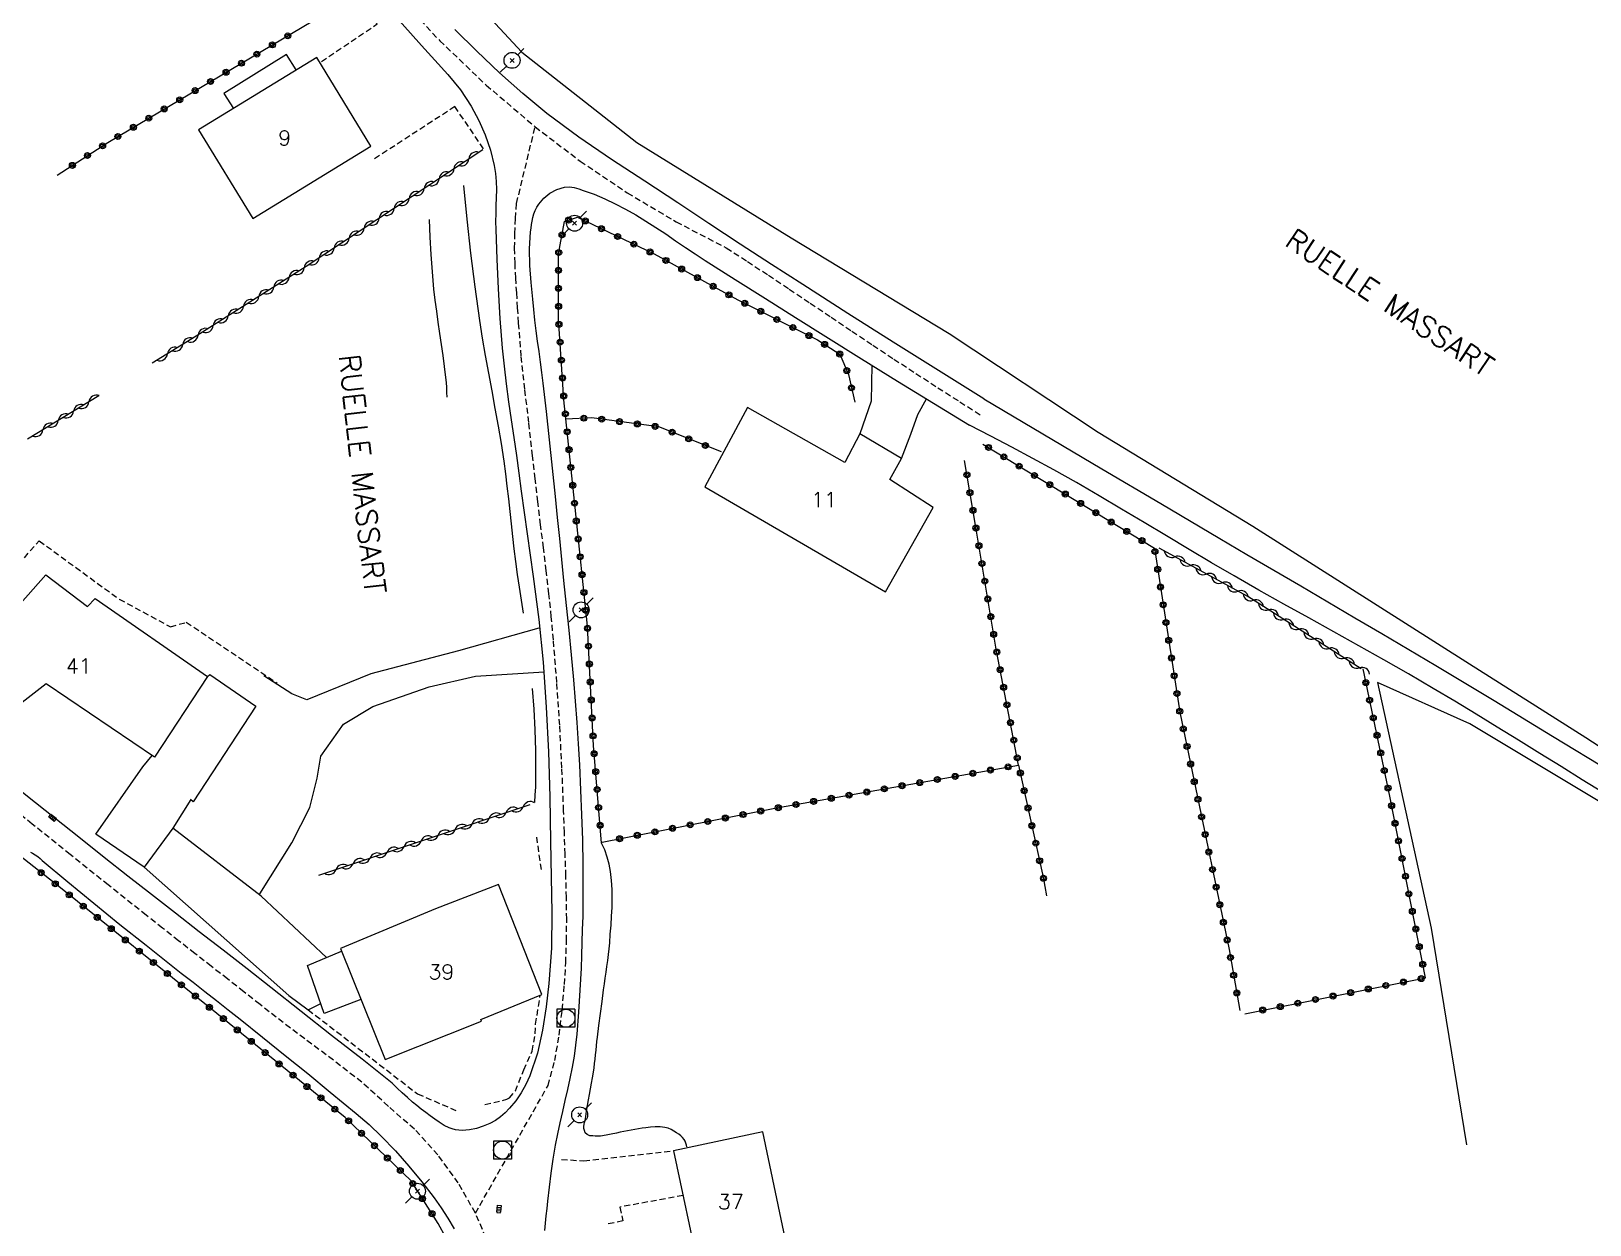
# Model space of a CAD drawing. Header units: millimetres. Extents: x 176000 to 177001, y 163000 to 164001.
# Drawn here: x 176596.7 to 176726.9, y 163383.1 to 163482.8 of the extents above; entities that cross this region are included whole.
import ezdxf
from ezdxf.enums import TextEntityAlignment as Align

# ---------------------------------------------------------------- set-up
doc = ezdxf.new("R2010")
doc.units = ezdxf.units.MM
doc.linetypes.add('DASHED', pattern=[0.75, 0.5, -0.25])
doc.layers.get('0').update_dxf_attribs({"linetype": 'CONTINUOUS'})
for name, color, linetype in [('W0001', 6, 'DASHED'), ('W0008', 7, 'CONTINUOUS'), ('W0014', 7, 'CONTINUOUS'), ('W0017', 7, 'CONTINUOUS'), ('W0071', 7, 'CONTINUOUS'), ('W0101', 7, 'CONTINUOUS'), ('W0104', 1, 'CONTINUOUS'), ('W0112', 1, 'DASHED'), ('W0211', 2, 'CONTINUOUS'), ('W0300', 7, 'CONTINUOUS'), ('W0310', 3, 'CONTINUOUS'), ('W0322', 7, 'CONTINUOUS'), ('W0323', 7, 'CONTINUOUS'), ('W0330', 7, 'CONTINUOUS'), ('W0401', 7, 'CONTINUOUS'), ('W0420', 7, 'CONTINUOUS'), ('W0473', 7, 'CONTINUOUS'), ('W0989', 7, 'CONTINUOUS'), ('W0991', 7, 'CONTINUOUS')]:
    doc.layers.add(name, color=color, linetype=linetype)
doc.styles.get("Standard").update_dxf_attribs({"font": 'romans.shx', "width": 0.85})

# ---------------------------------------------------------------- blocks, each defined once
blk = doc.blocks.new('T473')
for p, q in [((-0.166667, 0.166667), (0.166667, -0.166667)), ((-0.166667, -0.166667), (0.166667, 0.166667)), ((0.500001, 0.500001), (1.000002, 1.000002)), ((-1.000002, -1.000002), (-0.500001, -0.500001))]:
    blk.add_line(p, q)
blk.add_ellipse((0, 0), major_axis=(0.471405, 0.471405), ratio=1, start_param=5.4977871438, end_param=11.780972451)
blk = doc.blocks.new('T420')
for p, q in [((0.75, 0.75), (-0.75, 0.75)), ((-0.75, 0.75), (-0.75, -0.75)), ((0.75, 0.75), (0.75, -0.75)), ((0.75, -0.75), (-0.75, -0.75))]:
    blk.add_line(p, q)
blk.add_ellipse((0, 0), major_axis=(-0.53, 0.53), ratio=1, start_param=3.926991, end_param=10.210176)
blk = doc.blocks.new('T401')
for p, q in [((-0.3, 0.3), (0, 0.3)), ((-0.3, -0.25), (-0.3, 0.3)), ((-0.3, 0.15), (0, 0.15)), ((-0.3, 0), (0, 0)), ((0, 0.3), (0, -0.25)), ((-0.3, -0.15), (0, -0.15)), ((-0.3, -0.25), (-0.3, -0.3)), ((-0.3, -0.3), (0, -0.3)), ((0, -0.3), (0, -0.25))]:
    blk.add_line(p, q)
blk = doc.blocks.new('t310o')
at = {"color": 0, "linetype": 'Continuous'}
for centre, start, end in [((-0.5, 0.38), 216.8699, 323.1304), ((0.5, -0.37), 36.8699, 143.1303)]:
    blk.add_arc(centre, 0.625, start, end, dxfattribs=at)
blk = doc.blocks.new('t323o')
at = {"color": 0, "linetype": 'Continuous'}
for radius in [0.25, 0.15]:
    blk.add_circle((0, 0), radius, dxfattribs=at)
blk = doc.blocks.new('t322o')
at = {"color": 0, "linetype": 'Continuous'}
for radius in [0.25, 0.15]:
    blk.add_circle((0, 0), radius, dxfattribs=at)

msp = doc.modelspace()

# ---------------------------------------------------------------- linework, layer by layer
at = {"layer": 'W0001'}
for points in [[(176627.14, 163485.96), (176630.81, 163482.03), (176634.69, 163478.32), (176638.78, 163474.84)], [(176633.79, 163384.11), (176639.86, 163394.77), (176640.42, 163396.85), (176640.79, 163398.97), (176641.04, 163401.09), (176641.23, 163403.22), (176641.34, 163405.03), (176641.4, 163406.85), (176641.42, 163408.66), (176641.39, 163410.47), (176641.35, 163412.28), (176641.29, 163414.09), (176641.22, 163415.9), (176641.16, 163417.71), (176641.02, 163421.29), (176640.83, 163424.86), (176640.59, 163428.42), (176640.31, 163431.99), (176640.13, 163433.91), (176639.93, 163435.84), (176639.71, 163437.76), (176639.48, 163439.68), (176639.24, 163441.6), (176639.01, 163443.52), (176638.78, 163445.44), (176638.57, 163447.36), (176638.25, 163450.14), (176637.92, 163452.92), (176637.62, 163455.7), (176637.4, 163458.48), (176637.32, 163459.73), (176637.24, 163460.97), (176637.16, 163462.21), (176637.1, 163463.45), (176637.07, 163464.7), (176637.08, 163465.94), (176637.13, 163467.19), (176637.23, 163468.44), (176638.78, 163474.84)], [(176638.78, 163474.84), (176642.55, 163471.97), (176646.48, 163469.33), (176650.55, 163466.91), (176654.75, 163464.73), (176656.51, 163463.59), (176658.27, 163462.44), (176660.01, 163461.27), (176661.76, 163460.1), (176663.5, 163458.93), (176665.24, 163457.76), (176666.99, 163456.59), (176668.74, 163455.44), (176670.58, 163454.24), (176672.42, 163453.05), (176674.26, 163451.87), (176676.11, 163450.69)], [(176633.79, 163384.11), (176632.36, 163386.63), (176630.66, 163388.98), (176628.7, 163391.12), (176626.52, 163393.03), (176624.3, 163395.04), (176621.93, 163396.89), (176619.53, 163398.66), (176617.16, 163400.47), (176615.8, 163401.54), (176614.44, 163402.6), (176613.08, 163403.67), (176611.72, 163404.73), (176610.36, 163405.79), (176609, 163406.86), (176607.65, 163407.92), (176606.29, 163408.99), (176603.11, 163411.52), (176599.93, 163414.06), (176596.76, 163416.61), (176593.59, 163419.17)], [(176635.55, 163379.99), (176633.79, 163384.11)]]:
    msp.add_lwpolyline(points, dxfattribs=at)
at = {"layer": 'W0008'}
for points in [[(176626.05, 163485.24), (176629.3, 163481.62), (176630.39, 163480.41), (176631.49, 163479.2), (176632.54, 163477.93), (176633.45, 163476.56), (176634.07, 163475.38), (176634.61, 163474.16), (176635.04, 163472.9), (176635.36, 163471.61), (176635.46, 163470.94), (176635.52, 163470.27), (176635.54, 163469.6), (176635.53, 163468.92), (176635.51, 163468.26), (176635.49, 163467.59), (176635.48, 163466.92), (176635.5, 163466.26), (176635.59, 163463.78), (176635.7, 163461.3), (176635.84, 163458.83), (176636.04, 163456.36), (176636.19, 163454.86), (176636.37, 163453.36), (176636.56, 163451.87), (176636.77, 163450.38), (176636.99, 163448.89), (176637.21, 163447.4), (176637.42, 163445.91), (176637.62, 163444.42), (176638.11, 163440.85), (176638.61, 163437.28), (176639.08, 163433.7), (176639.45, 163430.12), (176639.71, 163426.38), (176639.89, 163422.63), (176640, 163418.88), (176640.07, 163415.14), (176640.12, 163412.18), (176640.18, 163409.22), (176640.14, 163406.25), (176639.93, 163403.29), (176639.7, 163401.34), (176639.4, 163399.4), (176638.97, 163397.47), (176638.34, 163395.59), (176638.01, 163394.86), (176637.62, 163394.16), (176637.17, 163393.49), (176636.65, 163392.87), (176636.28, 163392.5), (176635.89, 163392.16), (176635.46, 163391.86), (176635, 163391.61), (176634.45, 163391.37), (176633.88, 163391.19), (176633.29, 163391.07), (176632.69, 163391.02), (176632.41, 163391.03), (176632.13, 163391.07), (176631.86, 163391.14), (176631.59, 163391.24), (176631.17, 163391.44), (176630.77, 163391.7), (176630.4, 163391.97), (176630.02, 163392.24), (176629.64, 163392.52), (176629.27, 163392.8), (176628.91, 163393.09), (176628.55, 163393.38), (176628.11, 163393.77), (176627.68, 163394.16), (176627.25, 163394.56), (176626.83, 163394.97)], [(176676.27, 163452.12), (176672.47, 163454.48), (176668.69, 163456.86), (176664.91, 163459.25), (176661.15, 163461.66), (176658.53, 163463.35), (176655.91, 163465.05), (176653.3, 163466.77), (176650.7, 163468.49), (176647.93, 163470.31), (176645.16, 163472.12), (176642.42, 163473.98), (176639.76, 163475.96), (176637.75, 163477.62), (176635.81, 163479.36), (176633.92, 163481.15), (176632.06, 163482.96)], [(176639.6, 163382.67), (176639.65, 163383.28), (176639.71, 163383.89), (176639.78, 163384.5), (176639.84, 163385.11), (176639.98, 163386.28), (176640.13, 163387.46), (176640.3, 163388.63), (176640.49, 163389.8), (176640.67, 163390.74), (176640.87, 163391.66), (176641.08, 163392.59), (176641.3, 163393.51), (176641.52, 163394.44), (176641.72, 163395.36), (176641.91, 163396.3), (176642.06, 163397.23), (176642.28, 163399.06), (176642.43, 163400.89), (176642.54, 163402.73), (176642.64, 163404.56), (176642.68, 163405.64), (176642.72, 163406.72), (176642.75, 163407.8), (176642.78, 163408.88), (176642.79, 163409.95), (176642.8, 163411.03), (176642.8, 163412.11), (176642.79, 163413.19), (176642.76, 163415.28), (176642.69, 163417.37), (176642.6, 163419.45), (176642.5, 163421.54), (176642.4, 163423.32), (176642.28, 163425.1), (176642.15, 163426.88), (176642.01, 163428.66), (176641.82, 163430.73), (176641.61, 163432.8), (176641.4, 163434.87), (176641.19, 163436.94), (176641.01, 163438.7), (176640.83, 163440.45), (176640.65, 163442.21), (176640.47, 163443.96), (176640.22, 163446.33), (176639.98, 163448.7), (176639.72, 163451.07), (176639.45, 163453.44), (176639.35, 163454.32), (176639.23, 163455.19), (176639.11, 163456.07), (176638.98, 163456.94), (176638.86, 163457.81), (176638.75, 163458.69), (176638.66, 163459.57), (176638.58, 163460.45), (176638.46, 163461.84), (176638.34, 163463.25), (176638.3, 163464.66), (176638.4, 163466.07), (176638.44, 163466.37), (176638.48, 163466.67), (176638.53, 163466.96), (176638.59, 163467.26), (176638.67, 163467.56), (176638.78, 163467.85), (176638.91, 163468.13), (176639.08, 163468.39), (176639.51, 163468.88), (176640.02, 163469.29), (176640.6, 163469.61), (176641.23, 163469.8), (176641.64, 163469.83), (176642.05, 163469.76), (176642.43, 163469.65), (176642.8, 163469.52), (176643.71, 163469.21), (176644.6, 163468.83), (176645.46, 163468.41), (176646.32, 163467.97), (176647.18, 163467.48), (176648.03, 163466.97), (176648.87, 163466.44), (176649.69, 163465.89), (176650.51, 163465.33), (176651.33, 163464.77), (176652.15, 163464.22), (176652.98, 163463.68), (176655.5, 163462.08), (176658.01, 163460.49), (176660.53, 163458.9), (176663.05, 163457.32), (176666.05, 163455.45), (176669.04, 163453.6), (176672.05, 163451.75), (176675.06, 163449.91)], [(176596.63, 163414.25), (176596.8, 163414.17), (176597.02, 163414.04), (176597.23, 163413.9), (176597.43, 163413.74), (176597.61, 163413.56)], [(176597.61, 163413.57), (176599.76, 163411.78), (176601.93, 163410), (176604.1, 163408.23), (176606.29, 163406.48), (176607.26, 163405.7), (176608.24, 163404.93), (176609.22, 163404.16), (176610.21, 163403.39), (176611.19, 163402.63), (176612.17, 163401.86), (176613.15, 163401.09), (176614.13, 163400.31), (176616.02, 163398.8), (176617.91, 163397.29), (176619.79, 163395.76), (176621.66, 163394.22), (176622.75, 163393.32), (176623.84, 163392.43), (176624.91, 163391.51), (176625.93, 163390.54), (176627.11, 163389.31), (176628.24, 163388.04), (176629.32, 163386.73), (176630.34, 163385.38), (176630.93, 163384.54), (176631.49, 163383.68), (176632.01, 163382.79)]]:
    msp.add_lwpolyline(points, dxfattribs=at)
at = {"layer": 'W0014'}
msp.add_lwpolyline([(176626.85, 163394.96), (176624.32, 163396.96), (176621.78, 163398.96), (176619.24, 163400.96), (176616.7, 163402.96), (176614.72, 163404.51), (176612.73, 163406.06), (176610.73, 163407.61), (176608.74, 163409.16), (176606.75, 163410.71), (176604.76, 163412.26), (176602.78, 163413.82), (176600.8, 163415.39), (176597.05, 163418.38), (176593.3, 163421.37)], dxfattribs=at)
at = {"layer": 'W0017'}
for points in [[(176666.9, 163454.94), (176666.86, 163451.92), (176665.9, 163449.2)], [(176669.39, 163447.14), (176670.17, 163449.17), (176670.74, 163450.8), (176671.48, 163452.11)], [(176639.1, 163432.98), (176632.38, 163431.08), (176625.06, 163429.16), (176619.72, 163426.99), (176618.47, 163427.48), (176616.11, 163428.99)], [(176615.78, 163410.77), (176618.45, 163415.04), (176619.96, 163418), (176620.57, 163420.45), (176620.89, 163422.28), (176622.76, 163424.94), (176625.22, 163426.42), (176629.94, 163428.08), (176633.8, 163428.95), (176639.54, 163429.31)]]:
    msp.add_lwpolyline(points, dxfattribs=at)
at = {"layer": 'W0071'}
for points in [[(176676.26, 163452.13), (176681.18, 163449.2), (176686.11, 163446.28), (176691.03, 163443.37), (176695.96, 163440.46), (176698.22, 163439.13), (176700.47, 163437.81), (176702.73, 163436.49), (176704.99, 163435.17), (176707.24, 163433.84), (176709.5, 163432.52), (176711.75, 163431.19), (176714, 163429.85), (176718.88, 163426.92), (176723.76, 163423.96), (176728.62, 163421)], [(176728.01, 163419.21), (176726.24, 163420.3), (176724.47, 163421.4), (176722.7, 163422.5), (176720.92, 163423.6), (176719.15, 163424.7), (176717.37, 163425.79), (176715.59, 163426.87), (176713.8, 163427.94), (176711.73, 163429.14), (176709.66, 163430.32), (176707.58, 163431.49), (176705.49, 163432.66), (176703.41, 163433.82), (176701.32, 163434.98), (176699.24, 163436.15), (176697.17, 163437.33), (176695.28, 163438.43), (176693.4, 163439.55), (176691.52, 163440.67), (176689.65, 163441.79), (176687.77, 163442.91), (176685.89, 163444.02), (176684, 163445.12), (176682.1, 163446.19), (176680.35, 163447.15), (176678.6, 163448.09), (176676.83, 163449.01), (176675.06, 163449.91)]]:
    msp.add_lwpolyline(points, dxfattribs=at)
at = {"layer": 'W0101'}
for points in [[(176620.54, 163480.64), (176610.66, 163474.6), (176615.19, 163467.18), (176625.07, 163473.22)], [(176652.95, 163444.76), (176668.05, 163435.99), (176672.03, 163443.05), (176668.4, 163445.39), (176669.39, 163447.14), (176665.9, 163449.2), (176664.64, 163446.79), (176656.53, 163451.41)], [(176626.25, 163396.94), (176634.3, 163400.15), (176634.25, 163400.3), (176634.25, 163400.29), (176639.34, 163402.36), (176635.72, 163411.57), (176630.45, 163409.52), (176622.52, 163406.2)], [(176650.35, 163389.32), (176652.47, 163379.25), (176659.91, 163380.82), (176657.79, 163390.89)]]:
    msp.add_lwpolyline(points, close=True, dxfattribs=at)
msp.add_lwpolyline([(176588.59, 163426.89), (176597.9, 163437.43), (176601.4, 163434.79), (176602.04, 163435.45), (176611.42, 163428.93), (176606.98, 163422.19), (176597.93, 163428.31), (176592.27, 163423.92)], dxfattribs=at)
at = {"layer": 'W0104'}
for points in [[(176618.83, 163479.6), (176618.02, 163480.87), (176612.77, 163477.61), (176613.58, 163476.38)], [(176611.42, 163428.93), (176611.6, 163429.11), (176615.46, 163426.46), (176610.23, 163418.47), (176610, 163418.67), (176610.01, 163418.67), (176608.52, 163416.26), (176606.13, 163413.01), (176602.08, 163415.76), (176606.01, 163421.39), (176606.79, 163422.32)], [(176621.34, 163405.45), (176615.89, 163410.59), (176608.52, 163416.26)], [(176606.13, 163413.01), (176618.22, 163402.3), (176618.21, 163402.3), (176619.82, 163401.1), (176620.87, 163401.63)], [(176624.23, 163401.96), (176621.16, 163400.78), (176619.78, 163404.79), (176622.61, 163405.98)]]:
    msp.add_lwpolyline(points, dxfattribs=at)
at = {"layer": 'W0112'}
for points in [[(176620.93, 163480.29), (176625.59, 163483.43), (176623.54, 163485.59)], [(176634.46, 163473), (176632.08, 163476.53), (176625.33, 163472.14)], [(176595.62, 163438.29), (176597.36, 163440.26), (176604.04, 163435.39), (176608.32, 163433.08), (176609.64, 163433.46), (176617.23, 163428.38)], [(176639.31, 163412.8), (176638.91, 163415.55)], [(176638.82, 163399.89), (176639.21, 163402.31)], [(176619.82, 163401.1), (176628.96, 163394.07), (176632.17, 163392.69)], [(176634.59, 163393.18), (176636.42, 163393.62), (176636.63, 163393.73), (176637.13, 163394.32), (176637.83, 163396.08), (176638.54, 163397.64), (176638.78, 163399.1), (176638.82, 163399.89)], [(176640.99, 163388.6), (176642.86, 163388.48), (176650.35, 163389.32)], [(176651.14, 163385.59), (176645.85, 163384.61), (176646.11, 163383.46), (176644.67, 163383.16)]]:
    msp.add_lwpolyline(points, dxfattribs=at)
at = {"layer": 'W0211'}
msp.add_lwpolyline([(176651.46, 163389.64), (176651.43, 163389.8), (176651.38, 163389.96), (176651.31, 163390.12), (176651.22, 163390.26), (176651.09, 163390.43), (176650.94, 163390.58), (176650.77, 163390.71), (176650.6, 163390.83), (176650.37, 163390.97), (176650.14, 163391.1), (176649.89, 163391.2), (176649.62, 163391.27), (176649.22, 163391.32), (176648.82, 163391.32), (176648.42, 163391.28), (176648.02, 163391.24), (176647.72, 163391.2), (176647.41, 163391.15), (176647.1, 163391.1), (176646.8, 163391.04), (176646.49, 163390.98), (176646.19, 163390.92), (176645.89, 163390.86), (176645.58, 163390.8), (176645.14, 163390.72), (176644.7, 163390.61), (176644.25, 163390.54), (176643.79, 163390.54), (176643.59, 163390.56), (176643.36, 163390.58), (176643.14, 163390.67), (176642.97, 163390.83), (176642.89, 163391), (176642.85, 163391.18), (176642.85, 163391.36), (176642.87, 163391.54), (176642.91, 163391.69), (176642.95, 163391.85), (176643, 163392.01), (176643.02, 163392.17), (176643.08, 163392.64), (176643.15, 163393.1), (176643.23, 163393.57), (176643.32, 163394.03), (176643.41, 163394.49), (176643.5, 163394.96), (176643.58, 163395.42), (176643.65, 163395.89), (176643.7, 163396.25), (176643.75, 163396.62), (176643.79, 163396.98), (176643.83, 163397.34), (176643.87, 163397.71), (176643.9, 163398.07), (176643.94, 163398.44), (176643.99, 163398.8), (176644.11, 163399.79), (176644.24, 163400.78), (176644.37, 163401.78), (176644.5, 163402.77), (176644.57, 163403.26), (176644.64, 163403.74), (176644.71, 163404.23), (176644.78, 163404.72), (176644.85, 163405.21), (176644.92, 163405.7), (176644.97, 163406.19), (176645.01, 163406.68), (176645.06, 163407.42), (176645.12, 163408.16), (176645.17, 163408.91), (176645.21, 163409.65), (176645.22, 163410.4), (176645.21, 163411.15), (176645.17, 163411.9), (176645.08, 163412.64), (176644.96, 163413.25), (176644.8, 163413.85), (176644.59, 163414.44), (176644.33, 163415)], dxfattribs=at)
at = {"layer": 'W0300'}
for points in [[(176632.79, 163469.94), (176633.07, 163467.12), (176633.39, 163464.3), (176633.75, 163461.48), (176634.14, 163458.67), (176634.36, 163457.2), (176634.61, 163455.73), (176634.88, 163454.26), (176635.15, 163452.79), (176635.42, 163451.32), (176635.68, 163449.85), (176635.93, 163448.38), (176636.16, 163446.91), (176636.3, 163445.86), (176636.43, 163444.82), (176636.55, 163443.77), (176636.66, 163442.72), (176636.78, 163441.67), (176636.89, 163440.63), (176637.01, 163439.58), (176637.15, 163438.54), (176637.29, 163437.45), (176637.45, 163436.38), (176637.61, 163435.3), (176637.78, 163434.22)], [(176629.92, 163467.09), (176629.98, 163465.63), (176630.06, 163464.18), (176630.17, 163462.73), (176630.3, 163461.27), (176630.41, 163460.35), (176630.53, 163459.43), (176630.66, 163458.51), (176630.8, 163457.59), (176630.94, 163456.66), (176631.07, 163455.74), (176631.19, 163454.82), (176631.3, 163453.9), (176631.34, 163453.48), (176631.37, 163453.07), (176631.39, 163452.66), (176631.41, 163452.25)], [(176638.54, 163427.93), (176638.66, 163426.2), (176638.75, 163424.47), (176638.81, 163422.74), (176638.82, 163421.01), (176638.82, 163420.36), (176638.8, 163419.7), (176638.76, 163419.05), (176638.72, 163418.4)]]:
    msp.add_lwpolyline(points, dxfattribs=at)
at = {"layer": 'W0310'}
for points in [[(176634.42, 163472.93), (176619.65, 163463.17), (176610.48, 163457.35), (176606.78, 163455.09)], [(176602.35, 163452.38), (176596.39, 163448.75)], [(176707.78, 163429.57), (176698.31, 163435.6), (176690.9, 163439.65)], [(176620.72, 163412.33), (176638.36, 163418.24)]]:
    msp.add_lwpolyline(points, dxfattribs=at)
at = {"layer": 'W0322'}
msp.add_lwpolyline([(176644.33, 163415), (176643.66, 163423.18), (176643.16, 163433.13), (176642.11, 163443.05), (176641.19, 163452.03), (176640.74, 163458.84), (176640.73, 163464.24), (176641.24, 163466.94), (176642.31, 163467.3), (176648.71, 163464.23), (176655.72, 163460.39), (176662.37, 163457.04), (176664.23, 163455.85), (176664.96, 163454.14), (176665.47, 163451.83)], dxfattribs=at)
at = {"layer": 'W0323'}
for points in [[(176598.87, 163470.81), (176603.09, 163473.54), (176622.74, 163485.18), (176616.12, 163491.76), (176611.09, 163496.12), (176608.38, 163496.41), (176605, 163494.95), (176588.39, 163486.15)], [(176654.36, 163447.68), (176649.12, 163449.78), (176643.51, 163450.53), (176641.36, 163450.41)], [(176676.18, 163448.34), (176690.51, 163439.64), (176692.63, 163425.95), (176696.74, 163406.13), (176697.65, 163401.03)], [(176644.37, 163415.09), (176658.8, 163417.92), (176679.16, 163421.53), (176677.29, 163431.22), (176675.62, 163441.23), (176674.65, 163446.96)], [(176698.07, 163400.77), (176713.14, 163403.77), (176710.17, 163418.93), (176707.93, 163429.57)], [(176679.16, 163421.53), (176681.22, 163412.17), (176681.49, 163410.6)], [(176627, 163378.54), (176629.57, 163380.58), (176631.32, 163382.09), (176630.68, 163383.24), (176628.42, 163386.81), (176622.92, 163392.09), (176611.61, 163401.27), (176599, 163411.38), (176595.73, 163413.94), (176593.16, 163414.18), (176589.89, 163412.66), (176578.81, 163405.75), (176565.97, 163397.68), (176556.67, 163391.21)]]:
    msp.add_lwpolyline(points, dxfattribs=at)
at = {"layer": 'W0330'}
for points in [[(176635.65, 163554.28), (176635.06, 163552.05), (176633.58, 163546.53), (176630.94, 163540.97), (176626.6, 163533.26), (176622.51, 163525.34), (176620.58, 163517.59), (176622.03, 163509.39), (176624.21, 163502.48), (176627.21, 163494.7), (176630.33, 163489.01), (176637.68, 163481.08), (176647.28, 163473.54), (176660.16, 163465.57), (176673.35, 163457.58), (176685.8, 163449.34), (176698.74, 163441.48), (176716.83, 163429.98), (176726.53, 163423.83), (176743.67, 163412.71)], [(176726.61, 163335.31), (176734.24, 163337.59), (176748.42, 163344.2), (176761.8, 163354.47), (176776.16, 163367.13), (176783.47, 163373.73), (176785.28, 163375.55), (176785.47, 163377.12), (176784.64, 163379.43), (176782.84, 163380.95), (176780.06, 163382.48), (176771.77, 163388.51), (176757.37, 163399.5), (176743.26, 163409.12), (176729.81, 163417.22), (176716.84, 163424.99), (176709.15, 163428.44)], [(176709.15, 163428.44), (176713.62, 163407.9), (176716.58, 163389.81)]]:
    msp.add_lwpolyline(points, dxfattribs=at)

# ---------------------------------------------------------------- block references
at = {"layer": 'W0310'}
for p, rotation in [((176633.25, 163472.16), 213.4629076013917), ((176630.75, 163470.51), 213.4629076013917), ((176632, 163471.34), 213.4629076013917), ((176628.25, 163468.85), 213.4629076013917), ((176629.5, 163469.68), 213.4629076013917), ((176627, 163468.03), 213.4629076013917), ((176624.49, 163466.37), 213.4629076013917), ((176625.74, 163467.2), 213.4629076013917), ((176623.24, 163465.55), 213.4629076013917), ((176620.74, 163463.89), 213.4629076013917), ((176621.99, 163464.72), 213.4629076013917), ((176619.49, 163463.07), 212.4032641699512), ((176616.95, 163461.46), 212.4032641699512), ((176618.22, 163462.26), 212.4032641699512), ((176614.42, 163459.85), 212.4032641699512), ((176615.69, 163460.66), 212.4032641699512), ((176613.15, 163459.05), 212.4032641699512), ((176610.62, 163457.44), 212.4032641699512), ((176611.89, 163458.24), 212.4032641699512), ((176608.06, 163455.87), 211.4114637236494), ((176609.34, 163456.66), 211.4114637236494), ((176600.23, 163451.09), 211.4114637234042), ((176601.51, 163451.88), 211.4114637234042), ((176597.67, 163449.53), 211.4114637234042), ((176598.95, 163450.31), 211.4114637234042), ((176692.21, 163438.93), 151.3192361450256), ((176693.53, 163438.21), 151.3192361450256), ((176694.84, 163437.49), 151.3192361450256), ((176696.16, 163436.77), 151.3192361450256), ((176697.48, 163436.05), 151.3192361450256), ((176698.77, 163435.3), 147.5174560420316), ((176700.04, 163434.5), 147.5174560420316), ((176701.3, 163433.69), 147.5174560420316), ((176702.57, 163432.89), 147.5174560420316), ((176703.83, 163432.08), 147.5174560420316), ((176705.1, 163431.28), 147.5174560420316), ((176706.37, 163430.47), 147.5174560420316), ((176707.63, 163429.66), 147.5174560420316), ((176634.95, 163417.1), 18.53331977579196), ((176636.37, 163417.58), 18.53331977579196), ((176637.79, 163418.05), 18.53331977579196), ((176630.68, 163415.67), 18.53331977579196), ((176632.1, 163416.15), 18.53331977579196), ((176633.52, 163416.62), 18.53331977579196), ((176627.83, 163414.72), 18.53331977579196), ((176629.26, 163415.19), 18.53331977579196), ((176623.57, 163413.29), 18.53331977579196), ((176624.99, 163413.76), 18.53331977579196), ((176626.41, 163414.24), 18.53331977579196), ((176622.15, 163412.81), 18.53331977579196)]:
    msp.add_blockref('t310o', p, dxfattribs=dict(at, rotation=rotation))
at = {"layer": 'W0322'}
for p, rotation in [((176641.58, 163467.05), 18.69231162665254), ((176642.97, 163466.98), 334.4090275396465), ((176641.03, 163465.82), 79.26251558677168), ((176644.32, 163466.33), 334.4090275396465), ((176645.67, 163465.68), 334.4090275396465), ((176640.75, 163464.34), 79.26251558677168), ((176647.03, 163465.04), 334.4090275396465), ((176648.38, 163464.39), 334.4090275396465), ((176640.73, 163462.85), 90.14854428069098), ((176649.71, 163463.68), 331.2784666341116), ((176651.02, 163462.96), 331.2784666341116), ((176652.34, 163462.24), 331.2784666341116), ((176653.65, 163461.52), 331.2784666341116), ((176640.73, 163461.35), 90.14854428069098), ((176654.97, 163460.8), 331.2784666341116), ((176656.29, 163460.1), 333.2836913416704), ((176640.74, 163459.85), 90.14854428069098), ((176657.63, 163459.43), 333.2836913416704), ((176640.77, 163458.35), 93.77606175604323), ((176658.97, 163458.75), 333.2836913416704), ((176660.31, 163458.08), 333.2836913416704), ((176640.87, 163456.85), 93.77606175604323), ((176661.65, 163457.4), 333.2836913416704), ((176662.96, 163456.67), 327.3256320370787), ((176640.97, 163455.35), 93.77606175604323), ((176664.22, 163455.86), 327.3256320370787), ((176641.07, 163453.86), 93.77606175604323), ((176664.81, 163454.48), 292.956087251713), ((176641.17, 163452.36), 93.77606175604323), ((176665.2, 163453.04), 282.5761943932803), ((176641.31, 163450.87), 95.81346477962397), ((176641.46, 163449.37), 95.81346477962397), ((176641.61, 163447.88), 95.81346477962397), ((176641.76, 163446.39), 95.81346477962397), ((176641.92, 163444.9), 95.81346477962397), ((176642.07, 163443.41), 95.81346477962397), ((176642.22, 163441.91), 96.04778797469766), ((176642.38, 163440.42), 96.04778797469766), ((176642.54, 163438.93), 96.04778797469766), ((176642.7, 163437.44), 96.04778797469766), ((176642.86, 163435.95), 96.04778797469766), ((176643.02, 163434.46), 96.04778797469766), ((176643.16, 163432.96), 92.87936514429869), ((176643.24, 163431.46), 92.87936514429869), ((176643.31, 163429.97), 92.87936514429869), ((176643.39, 163428.47), 92.87936514429869), ((176643.47, 163426.97), 92.87936514429869), ((176643.54, 163425.47), 92.87936514429869), ((176643.62, 163423.97), 92.87936514429869), ((176643.71, 163422.48), 94.70916151055106), ((176643.84, 163420.98), 94.70916151055106), ((176643.96, 163419.49), 94.70916151055106), ((176644.08, 163417.99), 94.70916151055106), ((176644.21, 163416.5), 94.70916151055106)]:
    msp.add_blockref('t322o', p, dxfattribs=dict(at, rotation=rotation))
at = {"layer": 'W0323'}
for p, rotation in [((176618.12, 163482.44), 30.65098767591659), ((176615.54, 163480.91), 30.65098767591659), ((176616.83, 163481.68), 30.65098767591659), ((176614.25, 163480.15), 30.65098767591659), ((176611.67, 163478.62), 30.65098767591659), ((176612.96, 163479.39), 30.65098767591659), ((176609.09, 163477.09), 30.65098767591659), ((176610.38, 163477.86), 30.65098767591659), ((176607.8, 163476.33), 30.65098767591659), ((176605.22, 163474.8), 30.65098767591659), ((176606.51, 163475.56), 30.65098767591659), ((176602.65, 163473.25), 32.86614589018586), ((176603.93, 163474.03), 30.65098767591659), ((176601.39, 163472.44), 32.86614589018586), ((176600.13, 163471.62), 32.86614589018586), ((176642.85, 163450.5), 183.3726949032617), ((176644.34, 163450.42), 172.3204730668878), ((176645.83, 163450.22), 172.3204730668878), ((176647.32, 163450.02), 172.3204730668878), ((176648.8, 163449.82), 172.3204730668878), ((176650.22, 163449.34), 158.1514303989953), ((176651.61, 163448.78), 158.1514303989953), ((176653, 163448.22), 158.1514303989953), ((176676.65, 163448.06), 328.7402332453836), ((176677.93, 163447.28), 328.7402332453836), ((176679.21, 163446.5), 328.7402332453836), ((176674.85, 163445.77), 99.56439296634314), ((176680.49, 163445.72), 328.7402332453836), ((176681.77, 163444.95), 328.7402332453836), ((176675.1, 163444.29), 99.56439296634314), ((176683.06, 163444.17), 328.7402332453836), ((176684.34, 163443.39), 328.7402332453836), ((176675.35, 163442.81), 99.56439296634314), ((176685.62, 163442.61), 328.7402332453836), ((176675.6, 163441.33), 99.56439296634314), ((176686.9, 163441.83), 328.7402332453836), ((176688.19, 163441.05), 328.7402332453836), ((176675.85, 163439.85), 99.46975055630038), ((176689.47, 163440.28), 328.7402332453836), ((176690.55, 163439.37), 278.8043181001389), ((176676.1, 163438.37), 99.46975055630038), ((176676.34, 163436.89), 99.46975055630038), ((176690.78, 163437.88), 278.8043181001389), ((176676.59, 163435.41), 99.46975055630038), ((176691.01, 163436.4), 278.8043181001389), ((176691.24, 163434.92), 278.8043181001389), ((176676.84, 163433.93), 99.46975055630038), ((176691.47, 163433.44), 278.8043181001389), ((176677.08, 163432.45), 99.46975055630038), ((176691.7, 163431.95), 278.8043181001389), ((176677.34, 163430.97), 100.9478102957071), ((176691.93, 163430.47), 278.8043181001389), ((176677.62, 163429.5), 100.9478102957071), ((176692.16, 163428.99), 278.8043181001389), ((176677.91, 163428.03), 100.9478102957071), ((176708.17, 163428.42), 101.8878435621039), ((176678.19, 163426.56), 100.9478102957071), ((176692.39, 163427.51), 278.8043181001389), ((176708.48, 163426.95), 101.8878435621039), ((176678.48, 163425.08), 100.9478102957071), ((176692.62, 163426.03), 278.8043181001389), ((176708.79, 163425.48), 101.8878435621039), ((176692.92, 163424.56), 281.7196728171897), ((176709.1, 163424.02), 101.8878435621039), ((176678.76, 163423.61), 100.9478102957071), ((176693.23, 163423.09), 281.7196728171897), ((176709.41, 163422.55), 101.8878435621039), ((176676.81, 163421.12), 10.0553222578061), ((176678.29, 163421.38), 10.0553222578061), ((176679.05, 163422.14), 100.9478102957071), ((176693.53, 163421.62), 281.7196728171897), ((176709.71, 163421.08), 101.8878435621039), ((176669.43, 163419.81), 10.0553222578061), ((176670.91, 163420.07), 10.0553222578061), ((176672.38, 163420.33), 10.0553222578061), ((176673.86, 163420.59), 10.0553222578061), ((176675.34, 163420.85), 10.0553222578061), ((176679.31, 163420.87), 282.402398715703), ((176693.84, 163420.15), 281.7196728171897), ((176662.04, 163418.5), 10.0553222578061), ((176663.52, 163418.76), 10.0553222578061), ((176665, 163419.02), 10.0553222578061), ((176666.48, 163419.28), 10.0553222578061), ((176667.95, 163419.55), 10.0553222578061), ((176679.63, 163419.4), 282.402398715703), ((176694.14, 163418.68), 281.7196728171897), ((176710.02, 163419.61), 101.8878435621039), ((176656.15, 163417.4), 11.09364802864433), ((176657.62, 163417.69), 11.09364802864433), ((176659.09, 163417.97), 10.0553222578061), ((176660.57, 163418.24), 10.0553222578061), ((176679.95, 163417.94), 282.402398715703), ((176694.45, 163417.21), 281.7196728171897), ((176710.32, 163418.14), 101.0887986029269), ((176648.79, 163415.96), 11.09364802864433), ((176650.26, 163416.25), 11.09364802864433), ((176651.73, 163416.54), 11.09364802864433), ((176653.2, 163416.82), 11.09364802864433), ((176654.67, 163417.11), 11.09364802864433), ((176680.27, 163416.47), 282.402398715703), ((176710.61, 163416.67), 101.0887986029269), ((176645.84, 163415.38), 11.09364802864433), ((176647.31, 163415.67), 11.09364802864433), ((176680.6, 163415.01), 282.402398715703), ((176694.75, 163415.74), 281.7196728171897), ((176710.9, 163415.2), 101.0887986029269), ((176680.92, 163413.54), 282.402398715703), ((176695.05, 163414.27), 281.7196728171897), ((176711.19, 163413.73), 101.0887986029269), ((176597.52, 163412.54), 142.0220209801655), ((176681.24, 163412.08), 279.761405807128), ((176695.36, 163412.81), 281.7196728171897), ((176711.48, 163412.25), 101.0887986029269), ((176598.7, 163411.62), 142.0220209801655), ((176599.87, 163410.69), 141.2699003978965), ((176695.66, 163411.34), 281.7196728171897), ((176711.76, 163410.78), 101.0887986029269), ((176601.04, 163409.75), 141.2699003978965), ((176695.97, 163409.87), 281.7196728171897), ((176602.21, 163408.81), 141.2699003978965), ((176696.27, 163408.4), 281.7196728171897), ((176712.05, 163409.31), 101.0887986029269), ((176603.38, 163407.87), 141.2699003978965), ((176604.55, 163406.93), 141.2699003978965), ((176696.58, 163406.93), 281.7196728171897), ((176712.34, 163407.84), 101.0887986029269), ((176605.72, 163405.99), 141.2699003978965), ((176696.86, 163405.46), 280.036268660823), ((176712.63, 163406.37), 101.0887986029269), ((176606.89, 163405.05), 141.2699003978965), ((176608.06, 163404.12), 141.2699003978965), ((176712.92, 163404.89), 101.0887986029269), ((176609.23, 163403.18), 141.2699003978965), ((176697.12, 163403.98), 280.036268660823), ((176709.84, 163403.12), 11.26565775723764), ((176711.31, 163403.41), 11.26565775723764), ((176712.79, 163403.7), 11.26565775723764), ((176610.4, 163402.24), 141.2699003978965), ((176697.39, 163402.5), 280.036268660823), ((176702.49, 163401.65), 11.26565775723764), ((176703.96, 163401.95), 11.26565775723764), ((176705.43, 163402.24), 11.26565775723764), ((176706.9, 163402.53), 11.26565775723764), ((176708.37, 163402.83), 11.26565775723764), ((176611.57, 163401.3), 141.2699003978965), ((176612.74, 163400.36), 140.9217889720524), ((176699.55, 163401.07), 11.26565775723764), ((176701.02, 163401.36), 11.26565775723764), ((176613.9, 163399.41), 140.9217889720524), ((176615.07, 163398.46), 140.9217889720524), ((176616.23, 163397.52), 140.9217889720524), ((176617.39, 163396.57), 140.9217889720524), ((176618.56, 163395.63), 140.9217889720524), ((176619.72, 163394.68), 140.9217889720524), ((176620.89, 163393.74), 140.9217889720524), ((176622.05, 163392.79), 140.9217889720524), ((176623.2, 163391.82), 136.1749969490489), ((176624.28, 163390.78), 136.1749969490489), ((176625.36, 163389.74), 136.1749969490489), ((176626.44, 163388.71), 136.1749969490489), ((176627.52, 163387.67), 136.1749969490489), ((176628.56, 163386.59), 122.4462548816728), ((176629.36, 163385.32), 122.4462548816728), ((176630.17, 163384.06), 122.4462548816728)]:
    msp.add_blockref('t323o', p, dxfattribs=dict(at, rotation=rotation))
at = {"layer": 'W0401'}
for p, rotation in [((176598.57, 163417.24), 51.49442538021425), ((176635.9, 163384.44), 354.1313652882285)]:
    msp.add_blockref('T401', p, dxfattribs=dict(at, rotation=rotation))
at = {"layer": 'W0420'}
for p in [(176641.35, 163400.39), (176636.06, 163389.38)]:
    msp.add_blockref('T420', p, dxfattribs=at)
at = {"layer": 'W0473'}
for p in [(176636.85, 163480.39), (176642.08, 163466.79), (176642.62, 163434.49), (176642.5, 163392.32), (176628.95, 163385.94)]:
    msp.add_blockref('T473', p, dxfattribs=at)

# ---------------------------------------------------------------- texts
at = {"layer": 'W0989'}
msp.add_text('RUELLE MASSART  ', height=1.75, rotation=326.5005, dxfattribs=at).set_placement((176701.3, 163464.97))
msp.add_text('RUELLE MASSART  ', height=1.75, rotation=276.2667, dxfattribs=at).set_placement((176624.47, 163444.65), align=Align.MIDDLE_CENTER)
at = {"layer": 'W0991'}
for s, p in [('9', (176617.86, 163473.91)), ('11', (176662.91, 163443.7)), ('41', (176600.66, 163429.81)), ('39', (176630.95, 163404.26)), ('37', (176655.13, 163385.07))]:
    msp.add_text(s, height=1.25, dxfattribs=at).set_placement(p, align=Align.MIDDLE_CENTER)

doc.saveas('drawing.dxf')
